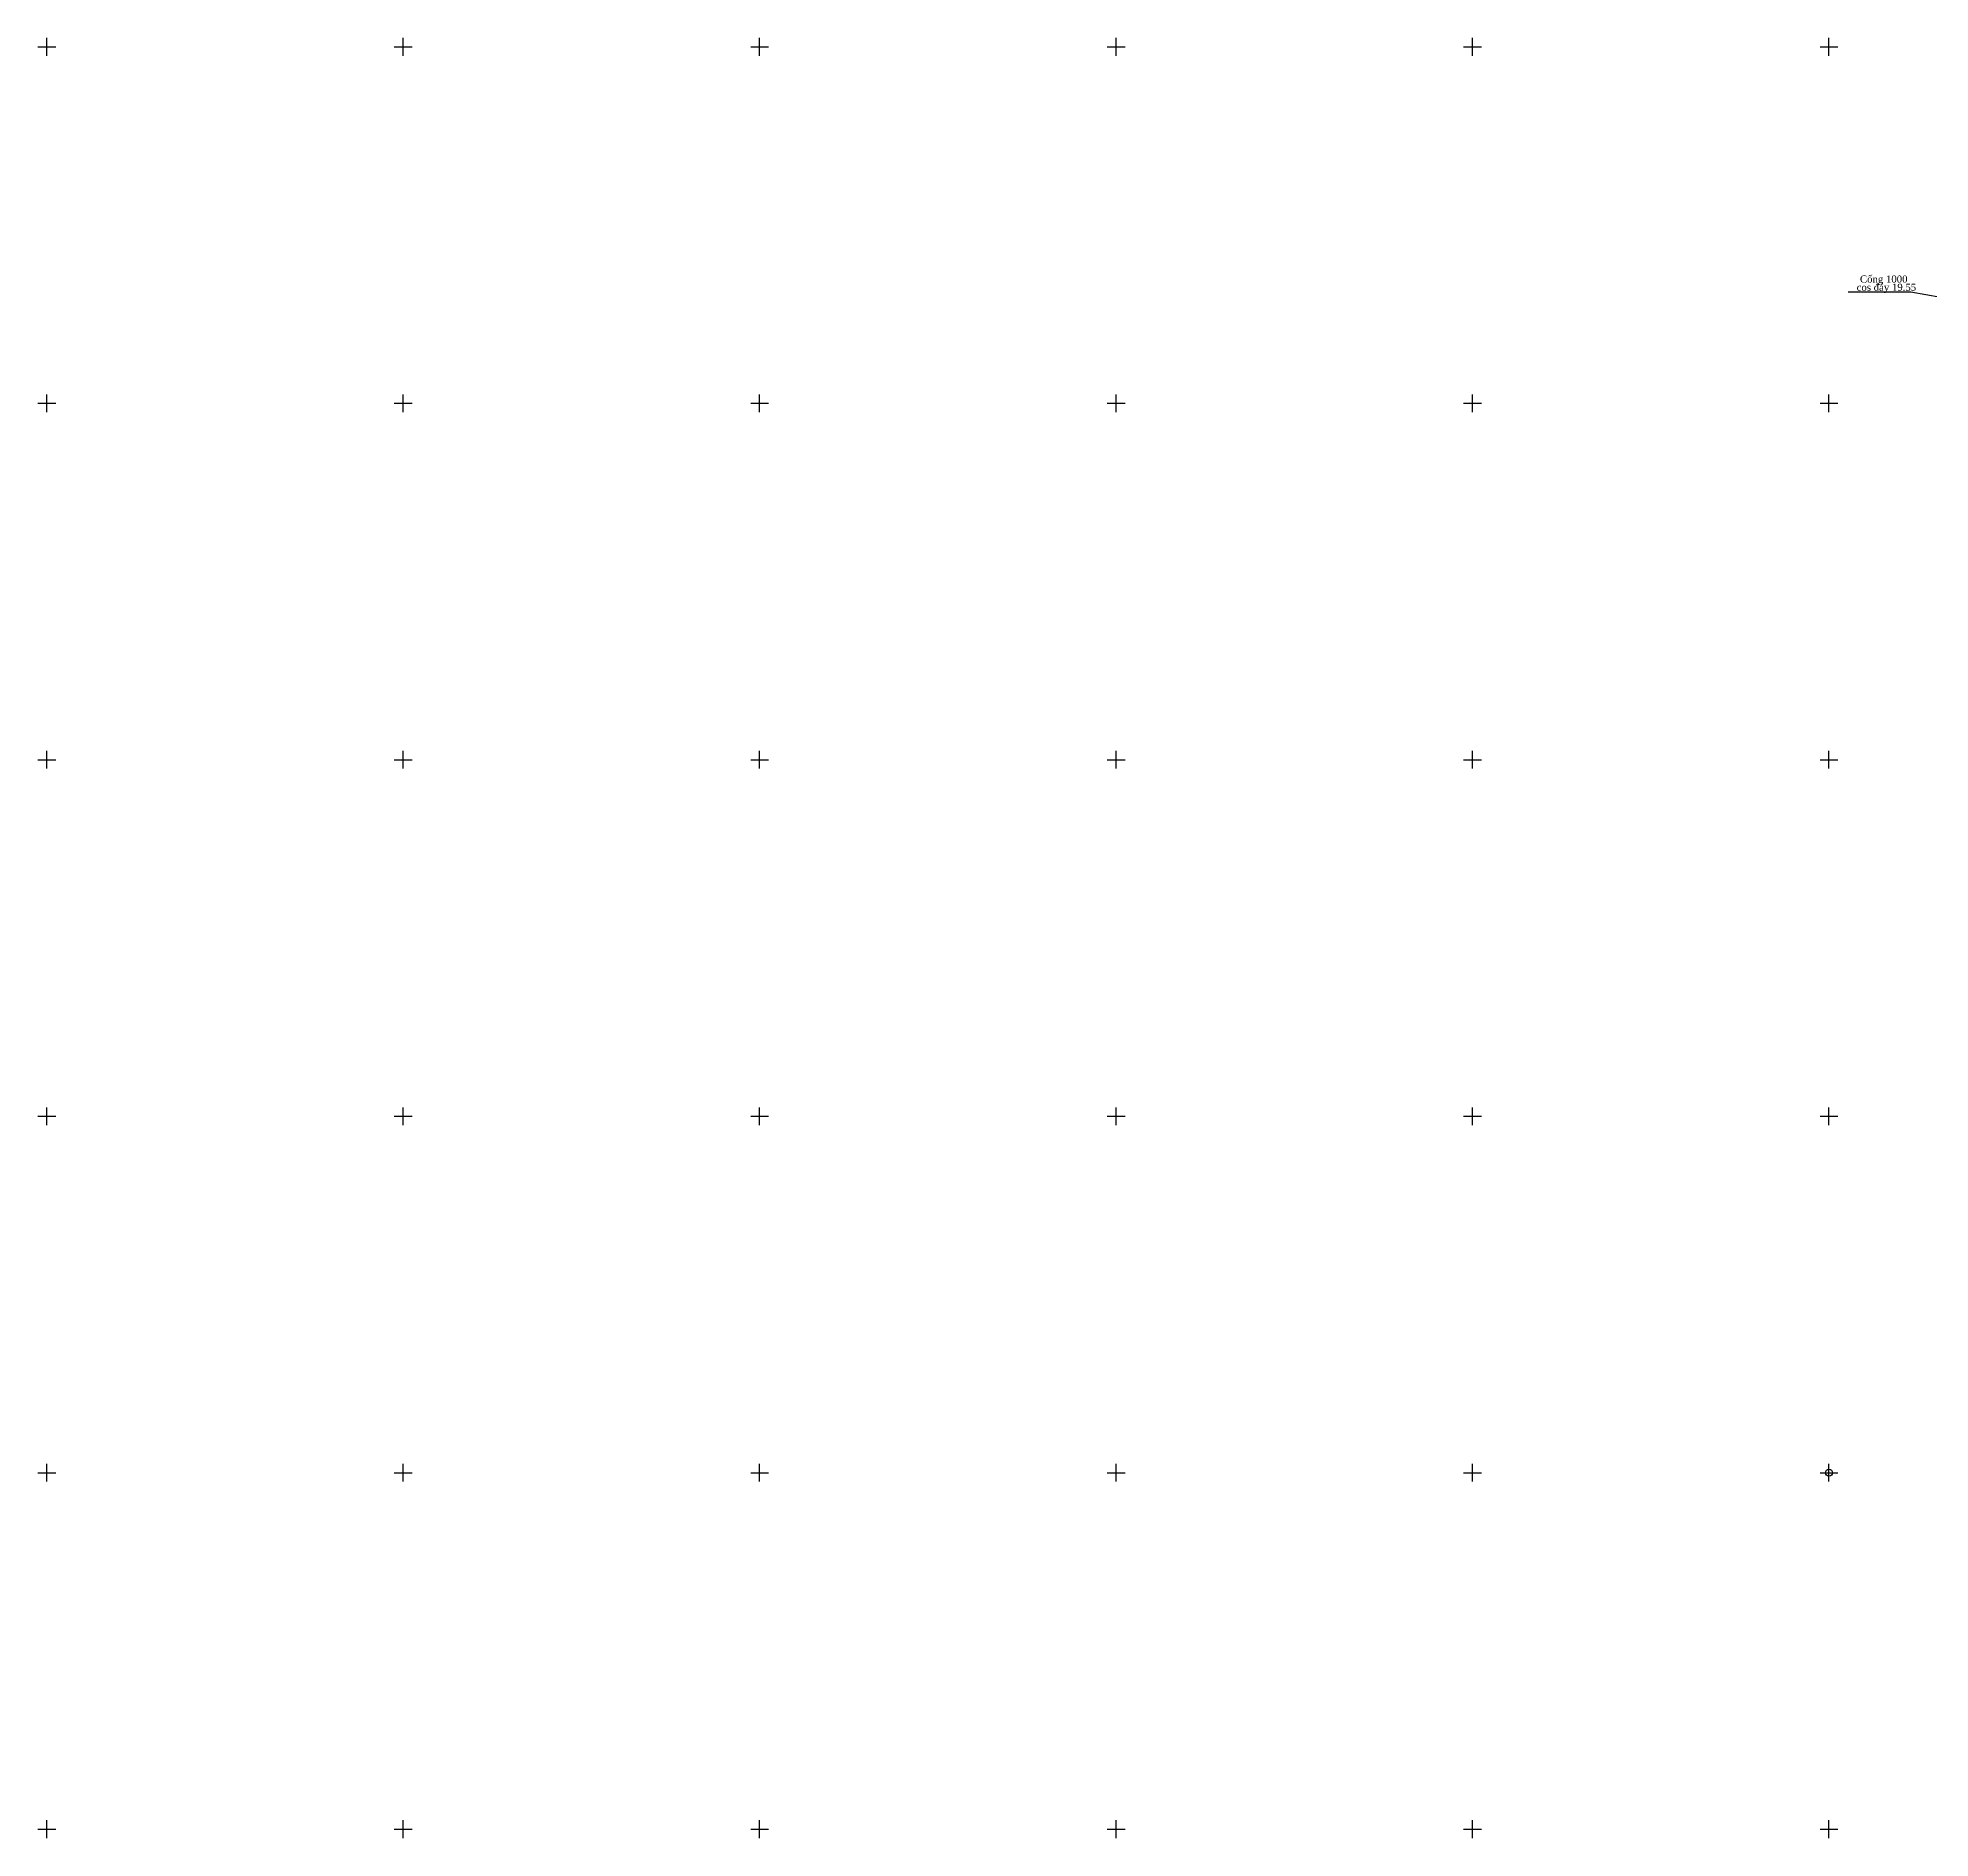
# Model space of a CAD drawing. Header units: metres. Extents: x 585499 to 586851, y 1565849 to 1566901.
# Drawn here: x 585498.8 to 585764.2, y 1565848.8 to 1566101.2 of the extents above; entities that cross this region are included whole.
import ezdxf

# ---------------------------------------------------------------- set-up
doc = ezdxf.new("R2010")
doc.units = ezdxf.units.M
doc.layers.add('dct', color=7, linetype='Continuous', lineweight=0)
doc.layers.add('KHOI_500', color=3, linetype='Continuous', lineweight=0)
doc.layers.add('K_HUNG', color=7, linetype='Continuous')
doc.styles.add('ghi chu', font='times.ttf', dxfattribs={"height": 1})
doc.styles.get("Standard").update_dxf_attribs({"font": 'simplex.shx'})
doc.dimstyles.get("Standard").update_dxf_attribs({"dimtxt": 0.18, "dimasz": 0.18, "dimexe": 0.18, "dimexo": 0.0625, "dimgap": 0.09, "dimtad": 0, "dimtih": 1, "dimtoh": 1, "dimdec": 4, "dimzin": 0, "dimdsep": 46, "dimtxsty": 'Standard', "dimcen": 0.09, "dimadec": 0, "dimazin": 0, "dimtfac": 1, "dimtdec": 4, "dimtofl": 0, "dimtmove": 0, "dimatfit": 3, "dimfxl": 1, "dimtolj": 1, "dimtzin": 0, "dimarcsym": 0})

msp = doc.modelspace()

# ---------------------------------------------------------------- linework, layer by layer
at = {"layer": 'K_HUNG', "color": 8}
for p, q in [((585498.75, 1566100), (585501.25, 1566100)), ((585500, 1566098.75), (585500, 1566101.25)), ((585548.75, 1566100), (585551.25, 1566100)), ((585550, 1566098.75), (585550, 1566101.25)), ((585598.75, 1566100), (585601.25, 1566100)), ((585600, 1566098.75), (585600, 1566101.25)), ((585648.75, 1566100), (585651.25, 1566100)), ((585650, 1566098.75), (585650, 1566101.25)), ((585698.75, 1566100), (585701.25, 1566100)), ((585700, 1566098.75), (585700, 1566101.25)), ((585748.75, 1566100), (585751.25, 1566100)), ((585750, 1566098.75), (585750, 1566101.25)), ((585500, 1566048.75), (585500, 1566051.25)), ((585550, 1566048.75), (585550, 1566051.25)), ((585600, 1566048.75), (585600, 1566051.25)), ((585650, 1566048.75), (585650, 1566051.25)), ((585700, 1566048.75), (585700, 1566051.25)), ((585750, 1566048.75), (585750, 1566051.25)), ((585498.75, 1566050), (585501.25, 1566050)), ((585548.75, 1566050), (585551.25, 1566050)), ((585598.75, 1566050), (585601.25, 1566050)), ((585648.75, 1566050), (585651.25, 1566050)), ((585698.75, 1566050), (585701.25, 1566050)), ((585748.75, 1566050), (585751.25, 1566050)), ((585500, 1565998.75), (585500, 1566001.25)), ((585550, 1565998.75), (585550, 1566001.25)), ((585600, 1565998.75), (585600, 1566001.25)), ((585650, 1565998.75), (585650, 1566001.25)), ((585700, 1565998.75), (585700, 1566001.25)), ((585750, 1565998.75), (585750, 1566001.25)), ((585498.75, 1566000), (585501.25, 1566000)), ((585548.75, 1566000), (585551.25, 1566000)), ((585598.75, 1566000), (585601.25, 1566000)), ((585648.75, 1566000), (585651.25, 1566000)), ((585698.75, 1566000), (585701.25, 1566000)), ((585748.75, 1566000), (585751.25, 1566000)), ((585500, 1565948.75), (585500, 1565951.25)), ((585550, 1565948.75), (585550, 1565951.25)), ((585600, 1565948.75), (585600, 1565951.25)), ((585650, 1565948.75), (585650, 1565951.25)), ((585700, 1565948.75), (585700, 1565951.25)), ((585750, 1565948.75), (585750, 1565951.25)), ((585498.75, 1565950), (585501.25, 1565950)), ((585548.75, 1565950), (585551.25, 1565950)), ((585598.75, 1565950), (585601.25, 1565950)), ((585648.75, 1565950), (585651.25, 1565950)), ((585698.75, 1565950), (585701.25, 1565950)), ((585748.75, 1565950), (585751.25, 1565950)), ((585498.75, 1565900), (585501.25, 1565900)), ((585500, 1565898.75), (585500, 1565901.25)), ((585548.75, 1565900), (585551.25, 1565900)), ((585550, 1565898.75), (585550, 1565901.25)), ((585598.75, 1565900), (585601.25, 1565900)), ((585600, 1565898.75), (585600, 1565901.25)), ((585648.75, 1565900), (585651.25, 1565900)), ((585650, 1565898.75), (585650, 1565901.25)), ((585698.75, 1565900), (585701.25, 1565900)), ((585700, 1565898.75), (585700, 1565901.25)), ((585748.75, 1565900), (585751.25, 1565900)), ((585750, 1565898.75), (585750, 1565901.25)), ((585498.75, 1565850), (585501.25, 1565850)), ((585500, 1565848.75), (585500, 1565851.25)), ((585548.75, 1565850), (585551.25, 1565850)), ((585550, 1565848.75), (585550, 1565851.25)), ((585598.75, 1565850), (585601.25, 1565850)), ((585600, 1565848.75), (585600, 1565851.25)), ((585648.75, 1565850), (585651.25, 1565850)), ((585650, 1565848.75), (585650, 1565851.25)), ((585698.75, 1565850), (585701.25, 1565850)), ((585700, 1565848.75), (585700, 1565851.25)), ((585748.75, 1565850), (585751.25, 1565850)), ((585750, 1565848.75), (585750, 1565851.25))]:
    msp.add_line(p, q, dxfattribs=at)
msp.add_circle((585750, 1565900), 0.488, dxfattribs=at)

# ---------------------------------------------------------------- texts
at = {"layer": 'KHOI_500', "color": 8, "linetype": 'ByBlock', "style": 'ghi chu'}
for s, p in [('Cống 1000', (585754.34, 1566066.92)), ('cos đáy 19.55', (585753.88, 1566065.77))]:
    msp.add_text(s, height=1, dxfattribs=at).set_placement(p)

# ---------------------------------------------------------------- leaders
at = {"layer": 'dct', "color": 8}
msp.add_leader([(585780.62, 1566062.18), (585761.48, 1566065.56), (585752.67, 1566065.56)], dimstyle='Standard', override={"dimgap": 0.09, "dimtad": 0}, dxfattribs=at)

doc.saveas('drawing.dxf')
